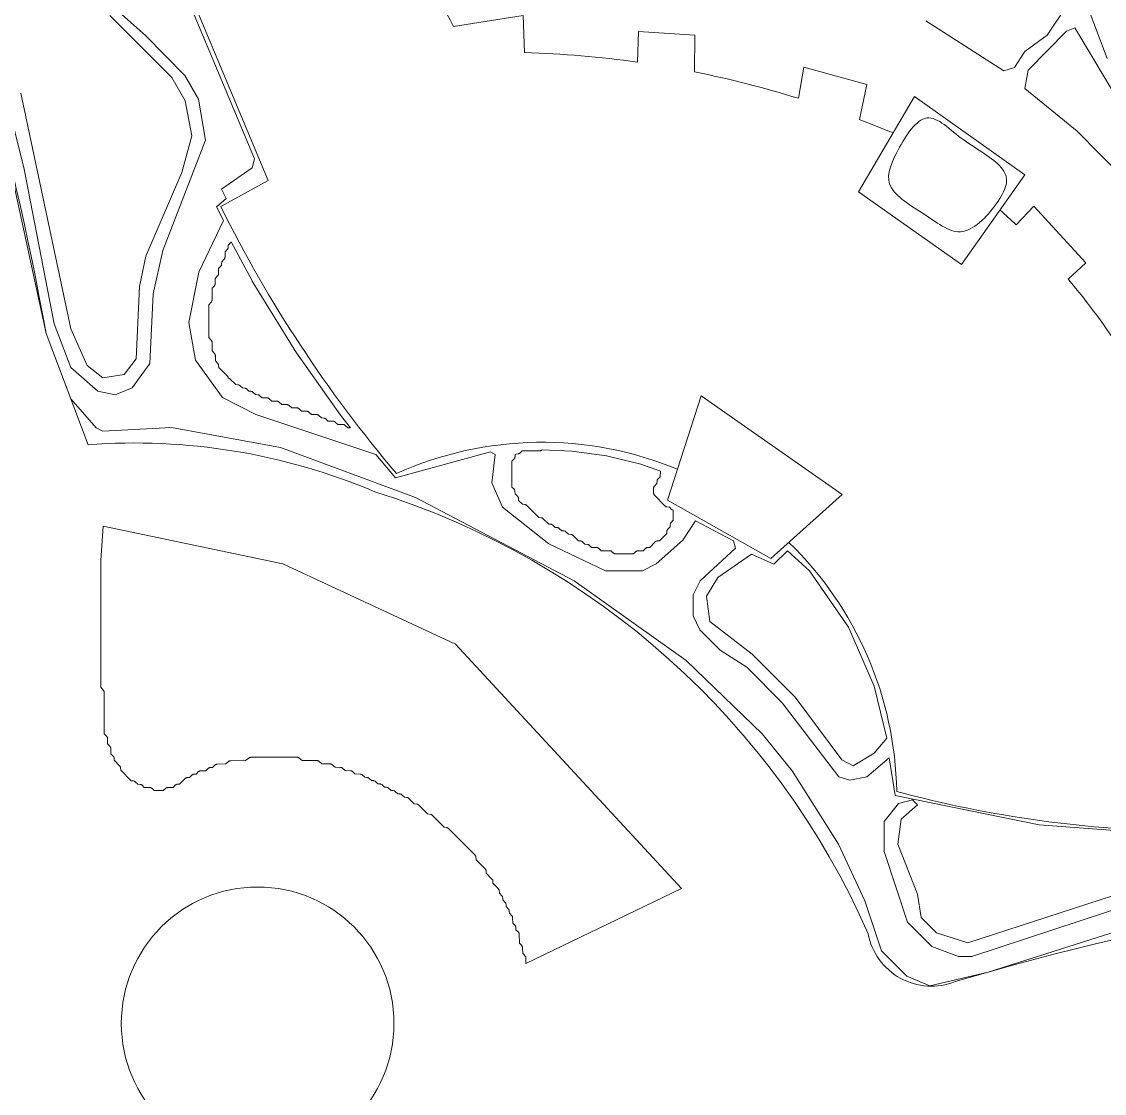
# Model space of a CAD drawing. Header units: inches. Extents: x 36 to 81.4, y 17.3 to 55.9.
# Drawn here: x 44.09 to 52.82, y 30.96 to 39.6 of the extents above; entities that cross this region are included whole.
import ezdxf

# ---------------------------------------------------------------- set-up
doc = ezdxf.new("R2010")
doc.units = ezdxf.units.IN
for name, color, linetype, lineweight in [('01_ORIGINAL_CAD', 7, 'Continuous', 20), ('02_APPROVED_PDF_OUTLINES', 7, 'Continuous', 15), ('04_APPROVED_PERIMETER', 7, 'Continuous', 15)]:
    doc.layers.add(name, color=color, linetype=linetype, lineweight=lineweight)

msp = doc.modelspace()

# ---------------------------------------------------------------- linework, layer by layer
at = {"layer": '01_ORIGINAL_CAD'}
for points in [[(44.2832, 37.0838, 0.090917), (40.9305, 45.9685, -0.652582), (40.9305, 49.0108, -0.158741), (45.0035, 48.4251, -0.098355), (47.824, 46.2028), (47.7547, 46.078)], [(48.1417, 39.35), (48.1299, 39.6486), (47.5702, 39.5607, -0.034306), (47.2, 40.3576, -0.034306)], [(45.6919, 38.1087, 0.060935), (47.1089, 35.956, -0.206423), (49.3752, 35.9901)], [(59.9983, 35.3223), (60.235, 35.0586), (61.8312, 36.8162), (61.9333, 37.4176, -0.214593), (63.5216, 35.6018, 0.212382), (64.1876, 33.5175, -0.642649), (62.1657, 32.1496, 0.132984), (51.6147, 31.858, -0.471407), (50.9129, 32.2446)], [(46.9349, 35.809, 0.119192), (44.6213, 36.1879), (44.2832, 37.0838)], [(50.2735, 35.4003, -0.198705), (51.1432, 33.3921, 0.063223), (53.4732, 33.0698)]]:
    msp.add_lwpolyline(points, format="xyb", dxfattribs=at)
for points in [[(46.075, 38.3173), (45.4333, 39.8494), (45.0593, 39.6928)], [(49.0534, 39.2724), (49.0621, 39.5186), (49.5148, 39.4915), (49.5133, 39.1941)], [(50.3503, 38.9811), (50.3957, 39.232), (50.9015, 39.0933), (50.8421, 38.8111)], [(51.2858, 38.9961), (52.1779, 38.364), (51.6649, 37.64), (50.8365, 38.2269), (51.2858, 38.9961)], [(46.075, 38.3173), (45.6919, 38.1087)], [(52.2493, 38.1107), (52.1082, 37.9605)], [(52.2493, 38.1107), (52.6681, 37.6537), (52.5252, 37.5228)], [(49.5667, 36.5827), (50.7029, 35.7869), (50.1291, 35.2702), (49.2949, 35.7417), (49.5667, 36.5827)]]:
    msp.add_lwpolyline(points, dxfattribs=at)
msp.add_circle((45.9894, 31.5215), 1.0995, dxfattribs=at)
for centre, radius, start, end in [((47.8977, 31.0932), 8.2604, 81.95727, 88.30736), ((47.8977, 31.0932), 8.2604, 72.72792, 78.72142), ((47.8977, 31.0932), 8.2604, 67.08551, 69.11803), ((48.3626, 33.9743), 5.4698, 46.78254, 48.64403), ((48.3626, 33.9743), 5.4698, 32.63878, 40.4465), ((44.9959, 29.643), 6.4637, 23.73402, 72.54294)]:
    msp.add_arc(centre, radius, start, end, dxfattribs=at)
at = {"layer": '02_APPROVED_PDF_OUTLINES'}
for points in [[(45.7762, 37.8237), (45.9446, 37.5087), (45.9454, 37.5074), (46.2837, 36.9577), (46.2845, 36.9565), (46.6568, 36.4266), (46.6577, 36.4253), (46.7393, 36.3231), (46.7156, 36.3243), (46.6952, 36.3436), (46.6929, 36.3456), (46.6903, 36.3473), (46.6876, 36.3486), (46.6846, 36.3496), (46.6816, 36.3502), (46.6786, 36.3505), (46.6352, 36.3514), (46.6121, 36.3718), (46.6098, 36.3737), (46.6072, 36.3752), (46.6045, 36.3765), (46.6016, 36.3774), (46.5987, 36.3779), (46.5957, 36.3781), (46.5561, 36.3783), (46.5389, 36.3954), (46.5363, 36.3976), (46.5334, 36.3995), (46.5302, 36.401), (46.5269, 36.402), (46.5235, 36.4025), (46.5035, 36.4043), (46.4827, 36.424), (46.4804, 36.426), (46.4778, 36.4276), (46.475, 36.429), (46.4721, 36.43), (46.4691, 36.4306), (46.4661, 36.4308), (46.4231, 36.4317), (46.4031, 36.4508), (46.4007, 36.4527), (46.3981, 36.4544), (46.3954, 36.4557), (46.3925, 36.4567), (46.3894, 36.4574), (46.3864, 36.4576), (46.3434, 36.4585), (46.3234, 36.4775), (46.321, 36.4795), (46.3184, 36.4812), (46.3157, 36.4825), (46.3128, 36.4835), (46.3098, 36.4841), (46.3067, 36.4844), (46.2638, 36.4853), (46.2437, 36.5043), (46.2413, 36.5063), (46.2388, 36.508), (46.236, 36.5093), (46.2331, 36.5103), (46.2301, 36.5109), (46.227, 36.5112), (46.1841, 36.5121), (46.164, 36.5311), (46.1617, 36.5331), (46.1591, 36.5347), (46.1563, 36.5361), (46.1534, 36.5371), (46.1504, 36.5377), (46.1473, 36.538), (46.1039, 36.5389), (46.0809, 36.5593), (46.0785, 36.5612), (46.076, 36.5627), (46.0732, 36.564), (46.0704, 36.5649), (46.0674, 36.5654), (46.0644, 36.5656), (46.0249, 36.5658), (46.0076, 36.5829), (46.005, 36.5851), (46.0021, 36.587), (45.999, 36.5885), (45.9957, 36.5895), (45.9922, 36.59), (45.9723, 36.5918), (45.9515, 36.6115), (45.9487, 36.6137), (45.9457, 36.6156), (45.9424, 36.617), (45.9389, 36.6179), (45.9354, 36.6183), (45.919, 36.619), (45.9014, 36.6365), (45.8987, 36.6387), (45.8958, 36.6406), (45.8927, 36.6421), (45.8894, 36.6431), (45.886, 36.6436), (45.866, 36.6454), (45.8452, 36.6651), (45.8425, 36.6673), (45.8394, 36.6692), (45.8361, 36.6706), (45.8327, 36.6715), (45.8291, 36.6719), (45.8128, 36.6726), (45.7686, 36.7168), (45.7661, 36.719), (45.7634, 36.7208), (45.7604, 36.7223), (45.7573, 36.7233), (45.7541, 36.7239), (45.7533, 36.724), (45.7532, 36.7249), (45.7526, 36.7281), (45.7516, 36.7312), (45.7502, 36.7342), (45.7484, 36.7369), (45.7462, 36.7394), (45.6757, 36.8109), (45.6749, 36.8276), (45.6745, 36.8312), (45.6736, 36.8346), (45.6723, 36.8378), (45.6704, 36.8409), (45.6682, 36.8436), (45.6493, 36.8639), (45.6482, 36.9076), (45.648, 36.9106), (45.6474, 36.9136), (45.6464, 36.9165), (45.6451, 36.9192), (45.6435, 36.9218), (45.6415, 36.9241), (45.6226, 36.9443), (45.6215, 37.0148), (45.6213, 37.0178), (45.6207, 37.0208), (45.6197, 37.0237), (45.6184, 37.0265), (45.6167, 37.0291), (45.6148, 37.0314), (45.596, 37.0515), (45.5955, 37.3152), (45.6156, 37.3383), (45.6177, 37.3411), (45.6194, 37.3443), (45.6207, 37.3476), (45.6214, 37.3511), (45.6217, 37.3547), (45.6218, 37.449), (45.6405, 37.4691), (45.6424, 37.4714), (45.644, 37.474), (45.6453, 37.4768), (45.6463, 37.4796), (45.6469, 37.4826), (45.6471, 37.4856), (45.648, 37.5293), (45.6669, 37.5496), (45.6688, 37.552), (45.6704, 37.5546), (45.6717, 37.5573), (45.6727, 37.5602), (45.6733, 37.5631), (45.6735, 37.5662), (45.6744, 37.6095), (45.6915, 37.6272), (45.6937, 37.6298), (45.6956, 37.6327), (45.697, 37.6358), (45.698, 37.6391), (45.6985, 37.6425), (45.7002, 37.6629), (45.7197, 37.6839), (45.7216, 37.6862), (45.7233, 37.6888), (45.7246, 37.6915), (45.7255, 37.6944), (45.7261, 37.6974), (45.7264, 37.7004), (45.7272, 37.7438), (45.7443, 37.7614), (45.7466, 37.7641), (45.7484, 37.767), (45.7498, 37.7701), (45.7508, 37.7734), (45.7513, 37.7767), (45.753, 37.7968), (45.7708, 37.8151), (45.773, 37.8178), (45.7748, 37.8207)], [(49.2385, 35.9749), (49.2351, 35.928), (49.2174, 35.9098), (49.2152, 35.9072), (49.2134, 35.9043), (49.212, 35.9012), (49.211, 35.8979), (49.2105, 35.8945), (49.2088, 35.8741), (49.1893, 35.8531), (49.1873, 35.8508), (49.1857, 35.8482), (49.1844, 35.8455), (49.1834, 35.8426), (49.1828, 35.8397), (49.1826, 35.8366), (49.1818, 35.8012), (49.1819, 35.7979), (49.1825, 35.7947), (49.1835, 35.7916), (49.1849, 35.7886), (49.1866, 35.7859), (49.1887, 35.7834), (49.2749, 35.6934), (49.2775, 35.691), (49.2805, 35.689), (49.2838, 35.6874), (49.2872, 35.6863), (49.2907, 35.6858), (49.3104, 35.684), (49.3285, 35.6661), (49.3309, 35.664), (49.3337, 35.6622), (49.3366, 35.6607), (49.3397, 35.6597), (49.3411, 35.6594), (49.3412, 35.5784), (49.3243, 35.5609), (49.3221, 35.5583), (49.3202, 35.5554), (49.3188, 35.5523), (49.3178, 35.549), (49.3173, 35.5456), (49.3156, 35.5253), (49.2961, 35.5043), (49.2939, 35.5015), (49.2921, 35.4985), (49.2907, 35.4952), (49.2898, 35.4918), (49.2894, 35.4883), (49.2888, 35.4716), (49.2312, 35.4132), (49.2117, 35.4115), (49.2082, 35.4109), (49.2049, 35.4099), (49.2017, 35.4084), (49.1988, 35.4065), (49.1962, 35.4042), (49.1522, 35.3599), (49.1359, 35.3592), (49.1323, 35.3588), (49.1289, 35.3579), (49.1256, 35.3565), (49.1225, 35.3546), (49.1198, 35.3523), (49.0998, 35.3333), (49.0569, 35.3323), (49.0538, 35.3321), (49.0508, 35.3314), (49.0479, 35.3304), (49.0451, 35.3291), (49.0425, 35.3274), (49.0402, 35.3254), (49.0204, 35.3066), (48.8671, 35.3065), (48.8473, 35.3253), (48.8449, 35.3273), (48.8423, 35.329), (48.8395, 35.3303), (48.8366, 35.3313), (48.8335, 35.3319), (48.8304, 35.3322), (48.761, 35.3331), (48.7411, 35.3521), (48.7387, 35.354), (48.7361, 35.3557), (48.7334, 35.3571), (48.7305, 35.358), (48.7274, 35.3587), (48.7244, 35.3589), (48.6818, 35.3598), (48.6644, 35.3771), (48.6618, 35.3793), (48.6588, 35.3812), (48.6557, 35.3827), (48.6524, 35.3837), (48.649, 35.3842), (48.629, 35.386), (48.6082, 35.4057), (48.6055, 35.4079), (48.6024, 35.4098), (48.5991, 35.4112), (48.5957, 35.4121), (48.5921, 35.4125), (48.5758, 35.4132), (48.5316, 35.4574), (48.529, 35.4597), (48.526, 35.4616), (48.5229, 35.4631), (48.5195, 35.4641), (48.5161, 35.4646), (48.4961, 35.4664), (48.4754, 35.4861), (48.4726, 35.4883), (48.4695, 35.4902), (48.4662, 35.4916), (48.4628, 35.4925), (48.4592, 35.4929), (48.4425, 35.4936), (48.4222, 35.5129), (48.4195, 35.5151), (48.4164, 35.517), (48.4131, 35.5184), (48.4097, 35.5193), (48.4061, 35.5197), (48.3894, 35.5204), (48.3691, 35.5397), (48.3663, 35.5419), (48.3633, 35.5438), (48.36, 35.5452), (48.3565, 35.5461), (48.353, 35.5465), (48.3366, 35.5472), (48.2924, 35.5914), (48.2898, 35.5937), (48.2869, 35.5956), (48.2837, 35.5971), (48.2804, 35.5981), (48.277, 35.5987), (48.2574, 35.6004), (48.1595, 35.6986), (48.1569, 35.7009), (48.154, 35.7029), (48.1508, 35.7043), (48.1475, 35.7054), (48.144, 35.7059), (48.1245, 35.7076), (48.0932, 35.7391), (48.0925, 35.7559), (48.0921, 35.7594), (48.0912, 35.7628), (48.0898, 35.766), (48.088, 35.7691), (48.0858, 35.7718), (48.0662, 35.7928), (48.0644, 35.8132), (48.0639, 35.8166), (48.0629, 35.8198), (48.0615, 35.8229), (48.0596, 35.8258), (48.0574, 35.8284), (48.0404, 35.8459), (48.04, 36.0551), (48.0587, 36.0752), (48.0609, 36.078), (48.0627, 36.081), (48.064, 36.0843), (48.0649, 36.0877), (48.0653, 36.0912), (48.066, 36.1079), (48.0705, 36.1126), (48.0901, 36.1143), (48.0935, 36.1149), (48.0968, 36.1159), (48.1, 36.1174), (48.1029, 36.1192), (48.1055, 36.1215), (48.1226, 36.1385), (48.2652, 36.1386), (48.2683, 36.1388), (48.2712, 36.1394), (48.2741, 36.1403), (48.2769, 36.1415), (48.2841, 36.1453), (48.5225, 36.1368), (48.8038, 36.0981), (49.0811, 36.0307)], [(48.1537, 32.0043), (48.1535, 32.0482), (48.1532, 32.0518), (48.1525, 32.0552), (48.1512, 32.0586), (48.1495, 32.0617), (48.1473, 32.0645), (48.127, 32.0878), (48.126, 32.1319), (48.1257, 32.135), (48.1251, 32.1379), (48.1241, 32.1408), (48.1228, 32.1435), (48.1212, 32.1461), (48.1192, 32.1484), (48.1003, 32.1687), (48.0992, 32.2391), (48.099, 32.2422), (48.0984, 32.2452), (48.0974, 32.2481), (48.0961, 32.2508), (48.0944, 32.2534), (48.0925, 32.2558), (48.0729, 32.2768), (48.0711, 32.2971), (48.0706, 32.3005), (48.0696, 32.3038), (48.0682, 32.3069), (48.0663, 32.3098), (48.0641, 32.3124), (48.0469, 32.3301), (48.0459, 32.3734), (48.0456, 32.3765), (48.045, 32.3794), (48.044, 32.3823), (48.0427, 32.385), (48.0411, 32.3876), (48.0392, 32.3899), (48.02, 32.4105), (48.0192, 32.4276), (48.0188, 32.4311), (48.0179, 32.4346), (48.0165, 32.4378), (48.0147, 32.4408), (48.0125, 32.4436), (47.9933, 32.4641), (47.9926, 32.4813), (47.9922, 32.4848), (47.9913, 32.4882), (47.9899, 32.4915), (47.9881, 32.4945), (47.9859, 32.4972), (47.9667, 32.5178), (47.9659, 32.535), (47.9655, 32.5385), (47.9646, 32.5419), (47.9632, 32.5451), (47.9614, 32.5482), (47.9592, 32.5509), (47.9396, 32.5719), (47.9378, 32.5923), (47.9373, 32.5957), (47.9363, 32.599), (47.9348, 32.6021), (47.933, 32.605), (47.9307, 32.6076), (47.8868, 32.6523), (47.886, 32.6691), (47.8857, 32.6721), (47.885, 32.675), (47.884, 32.6778), (47.8827, 32.6805), (47.881, 32.683), (47.8791, 32.6853), (47.8331, 32.7331), (47.8313, 32.7532), (47.8308, 32.7566), (47.8298, 32.7599), (47.8283, 32.7631), (47.8265, 32.766), (47.8242, 32.7686), (47.7527, 32.8411), (47.7495, 32.8641), (47.7489, 32.8672), (47.7478, 32.8703), (47.7464, 32.8731), (47.7446, 32.8758), (47.7425, 32.8782), (47.5297, 33.0928), (47.5273, 33.0949), (47.5246, 33.0967), (47.5218, 33.0982), (47.5187, 33.0992), (47.5155, 33.0999), (47.4929, 33.1031), (47.3968, 33.2), (47.3944, 33.2022), (47.3917, 33.204), (47.3888, 33.2054), (47.3858, 33.2065), (47.3826, 33.2072), (47.3599, 33.2104), (47.2882, 33.2824), (47.2855, 33.2847), (47.2826, 33.2866), (47.2794, 33.2881), (47.2761, 33.2891), (47.2727, 33.2897), (47.253, 33.2914), (47.2084, 33.336), (47.2058, 33.3383), (47.2029, 33.3402), (47.1997, 33.3417), (47.1964, 33.3427), (47.1929, 33.3433), (47.1729, 33.345), (47.1522, 33.3647), (47.1494, 33.367), (47.1464, 33.3688), (47.1431, 33.3702), (47.1396, 33.3711), (47.1361, 33.3715), (47.1193, 33.3723), (47.099, 33.3915), (47.0963, 33.3938), (47.0932, 33.3956), (47.0899, 33.397), (47.0865, 33.3979), (47.0829, 33.3983), (47.0662, 33.3991), (47.0459, 33.4183), (47.0431, 33.4206), (47.0401, 33.4224), (47.0368, 33.4238), (47.0333, 33.4247), (47.0298, 33.4251), (47.0131, 33.4259), (46.9928, 33.4451), (46.99, 33.4474), (46.9869, 33.4492), (46.9836, 33.4506), (46.9802, 33.4515), (46.9766, 33.4519), (46.9599, 33.4527), (46.9396, 33.4719), (46.9369, 33.4742), (46.9338, 33.476), (46.9305, 33.4774), (46.9271, 33.4783), (46.9235, 33.4787), (46.9068, 33.4795), (46.8865, 33.4987), (46.8837, 33.501), (46.8807, 33.5028), (46.8774, 33.5042), (46.8739, 33.5051), (46.8704, 33.5055), (46.8536, 33.5063), (46.8333, 33.5255), (46.831, 33.5275), (46.8284, 33.5292), (46.8256, 33.5305), (46.8227, 33.5315), (46.8197, 33.5321), (46.8167, 33.5324), (46.7737, 33.5333), (46.7536, 33.5523), (46.7513, 33.5543), (46.7487, 33.5559), (46.746, 33.5573), (46.743, 33.5583), (46.74, 33.5589), (46.737, 33.5591), (46.694, 33.5601), (46.674, 33.5791), (46.6716, 33.581), (46.669, 33.5827), (46.6663, 33.5841), (46.6634, 33.585), (46.6604, 33.5857), (46.6573, 33.5859), (46.6139, 33.5868), (46.5908, 33.6073), (46.5885, 33.6091), (46.5859, 33.6107), (46.5832, 33.6119), (46.5803, 33.6128), (46.5773, 33.6134), (46.5743, 33.6136), (46.5075, 33.6138), (46.4846, 33.634), (46.4822, 33.6359), (46.4797, 33.6375), (46.4769, 33.6387), (46.474, 33.6396), (46.4711, 33.6401), (46.4681, 33.6403), (46.3481, 33.6405), (46.3253, 33.6608), (46.3229, 33.6626), (46.3203, 33.6642), (46.3176, 33.6654), (46.3147, 33.6663), (46.3117, 33.6669), (46.3087, 33.6671), (45.9341, 33.6671), (45.9307, 33.6668), (45.9274, 33.6661), (45.9241, 33.665), (45.9211, 33.6634), (45.9183, 33.6614), (45.8924, 33.6402), (45.7719, 33.6398), (45.7689, 33.6396), (45.7659, 33.6391), (45.763, 33.6382), (45.7603, 33.6369), (45.7577, 33.6353), (45.7553, 33.6335), (45.7325, 33.6131), (45.6626, 33.612), (45.6595, 33.6118), (45.6565, 33.6112), (45.6536, 33.6102), (45.6508, 33.6088), (45.6482, 33.6071), (45.6458, 33.6051), (45.6251, 33.5854), (45.6051, 33.5836), (45.6017, 33.5831), (45.5984, 33.5821), (45.5953, 33.5806), (45.5923, 33.5787), (45.5897, 33.5764), (45.5724, 33.5592), (45.5298, 33.5582), (45.5268, 33.558), (45.5238, 33.5573), (45.5208, 33.5563), (45.5181, 33.555), (45.5155, 33.5533), (45.5132, 33.5513), (45.4929, 33.5321), (45.4762, 33.5313), (45.4727, 33.5309), (45.4692, 33.53), (45.4659, 33.5286), (45.4629, 33.5267), (45.4601, 33.5245), (45.4395, 33.5048), (45.4195, 33.503), (45.416, 33.5024), (45.4127, 33.5014), (45.4095, 33.4999), (45.4066, 33.498), (45.404, 33.4957), (45.36, 33.4515), (45.3437, 33.4507), (45.3401, 33.4503), (45.3367, 33.4494), (45.3334, 33.448), (45.3303, 33.4461), (45.3276, 33.4438), (45.3076, 33.4248), (45.2646, 33.4238), (45.2616, 33.4236), (45.2586, 33.4229), (45.2557, 33.4219), (45.2529, 33.4206), (45.2503, 33.4189), (45.248, 33.4169), (45.2282, 33.3981), (45.1545, 33.3981), (45.1347, 33.4169), (45.1323, 33.4189), (45.1298, 33.4205), (45.127, 33.4219), (45.1241, 33.4229), (45.1211, 33.4235), (45.118, 33.4237), (45.0754, 33.4246), (45.058, 33.4419), (45.0554, 33.4441), (45.0525, 33.446), (45.0494, 33.4475), (45.046, 33.4485), (45.0426, 33.449), (45.0226, 33.4508), (45.0019, 33.4705), (44.9991, 33.4727), (44.9961, 33.4746), (44.9928, 33.476), (44.9893, 33.4769), (44.9858, 33.4773), (44.9695, 33.478), (44.8851, 33.5631), (44.8833, 33.5831), (44.8828, 33.5865), (44.8818, 33.5898), (44.8804, 33.5929), (44.8785, 33.5958), (44.8763, 33.5984), (44.8323, 33.6431), (44.8315, 33.6599), (44.8311, 33.6634), (44.8302, 33.6668), (44.8289, 33.6701), (44.8271, 33.6731), (44.8248, 33.6758), (44.806, 33.696), (44.8057, 33.7367), (44.8054, 33.7402), (44.8047, 33.7437), (44.8034, 33.747), (44.8017, 33.7501), (44.7995, 33.7529), (44.7792, 33.7762), (44.7782, 33.8204), (44.7779, 33.8234), (44.7773, 33.8263), (44.7763, 33.8292), (44.775, 33.8319), (44.7734, 33.8345), (44.7714, 33.8368), (44.7527, 33.8569), (44.752, 34.1899), (44.7518, 34.1932), (44.7511, 34.1966), (44.75, 34.1997), (44.7484, 34.2027), (44.7465, 34.2055), (44.7254, 34.2316), (44.7235, 35.2539), (44.7429, 35.5297), (46.1921, 35.2261), (47.585, 34.5794), (49.4087, 32.6079)]]:
    msp.add_lwpolyline(points, close=True, dxfattribs=at)
msp.add_open_spline([(51.37, 38.8189), (51.4595, 38.8452), (51.5502, 38.7458), (51.664, 38.6609), (51.7717, 38.5806), (51.9001, 38.5133), (51.972, 38.4391), (52.01, 38.3999), (52.0322, 38.3588), (52.0297, 38.3115), (52.0275, 38.2695), (52.0059, 38.2227), (51.9748, 38.1726), (51.9076, 38.0646), (51.7958, 37.9418), (51.6971, 37.9125), (51.5935, 37.8817), (51.5044, 37.9542), (51.3895, 38.0298), (51.2811, 38.1012), (51.1497, 38.1752), (51.1011, 38.258), (51.0528, 38.3402), (51.0861, 38.4311), (51.1443, 38.5445), (51.2026, 38.658), (51.2858, 38.7941), (51.37, 38.8189)], degree=3, knots=[0, 0, 0, 0, 0.130317, 0.130317, 0.130317, 0.25349, 0.25349, 0.25349, 0.318548, 0.318548, 0.318548, 0.376227, 0.376227, 0.376227, 0.500654, 0.500654, 0.500654, 0.631425, 0.631425, 0.631425, 0.754871, 0.754871, 0.754871, 0.877361, 0.877361, 0.877361, 1, 1, 1, 1], dxfattribs=at)
at = {"layer": '04_APPROVED_PERIMETER'}
for points in [[(45.4145, 39.8036), (45.963, 38.4942), (45.9453, 38.4196), (45.6991, 38.2491), (45.7357, 38.1724), (45.6571, 38.1052), (45.7127, 37.9955), (45.5146, 37.5779), (45.4349, 37.1725), (45.4894, 36.8687), (45.7055, 36.5687), (45.9761, 36.4315), (46.9421, 36.1089), (47.1014, 35.9218), (47.8671, 36.1302), (47.9053, 36.1097), (47.8794, 35.8802), (47.9635, 35.6847), (48.3379, 35.3879), (48.795, 35.1712), (49.0929, 35.1715), (49.2044, 35.2275), (49.4187, 35.4174), (49.5202, 35.5741), (49.8265, 35.4133), (49.8444, 35.3539), (49.5573, 35.0897), (49.5012, 34.9774), (49.5007, 34.8078), (49.5562, 34.6951), (49.7199, 34.53), (49.9346, 34.3934), (50.2184, 34.1072), (50.6774, 33.5108), (50.7655, 33.4815), (50.9039, 33.5096), (51.0837, 33.6633), (51.1318, 33.359), (52.2921, 33.1228), (53.4751, 33.0348)], [(52.5214, 39.7352), (52.3583, 39.4892), (52.1771, 39.3592), (52.0933, 39.2294), (52.0085, 39.2025), (51.3794, 39.6046)], [(43.8643, 39.3631), (44.105, 38.4239), (44.3474, 37.1631), (44.4822, 36.8117), (44.7016, 36.6184), (44.8402, 36.5905), (44.9786, 36.6454), (45.119, 36.8416), (45.1456, 37.4048), (45.2246, 37.7538), (45.5677, 38.643), (45.5131, 38.9736), (45.4034, 39.1663), (45.0843, 39.4881), (44.8693, 39.6777)], [(44.7972, 39.6489), (45.2981, 39.1495), (45.4047, 38.9617), (45.4583, 38.6788), (45.3792, 38.3835), (45.0888, 37.709), (45.0359, 37.4645), (45.0105, 36.8802), (44.9133, 36.7547), (44.74, 36.7278), (44.6158, 36.8262), (44.4826, 37.1214), (44.0805, 39.0235)], [(52.8399, 39.3017), (52.6787, 39.7305)], [(52.9701, 38.3399), (52.5978, 38.7154), (52.1767, 39.0596), (52.203, 39.2083), (52.5122, 39.5218), (52.5792, 39.5487), (52.9458, 38.9384)], [(53.0476, 32.3051), (51.8818, 31.9335), (51.4097, 31.8234), (51.226, 31.9014), (51.022, 32.1072), (50.8874, 32.5092), (50.6728, 32.9679), (50.3001, 33.5581), (50.0588, 33.8554), (49.4448, 34.4473), (48.5411, 35.0908), (47.2631, 35.7623), (46.174, 36.1641), (45.2949, 36.3253), (44.7408, 36.2983), (44.6877, 36.3251), (44.4836, 36.5577), (44.2832, 37.0838), (43.8682, 38.9965)], [(53.2062, 32.6541), (51.7173, 32.1702), (51.4643, 32.2505), (51.34, 32.3758), (51.312, 32.5632), (51.1531, 32.9662), (51.1793, 33.1686), (51.3115, 33.2851), (51.2702, 33.324), (51.1583, 33.2959), (51.0434, 33.1507), (51.0436, 32.9062), (51.2316, 32.337), (51.4259, 32.1411), (51.6412, 32.0599), (51.7503, 32.0597), (53.0565, 32.4901)]]:
    msp.add_lwpolyline(points, dxfattribs=at)
msp.add_lwpolyline([(49.7006, 35.1179), (49.972, 35.306), (50.1516, 35.2256), (50.2639, 35.3331), (50.44, 35.1709), (50.754, 34.7159), (50.9614, 34.2409), (51.0647, 33.8213), (50.9624, 33.6995), (50.7918, 33.5984), (50.7006, 33.6456), (50.3236, 34.1509), (49.9779, 34.4995), (49.6367, 34.7633), (49.6097, 34.9657)], close=True, dxfattribs=at)

doc.saveas('drawing.dxf')
